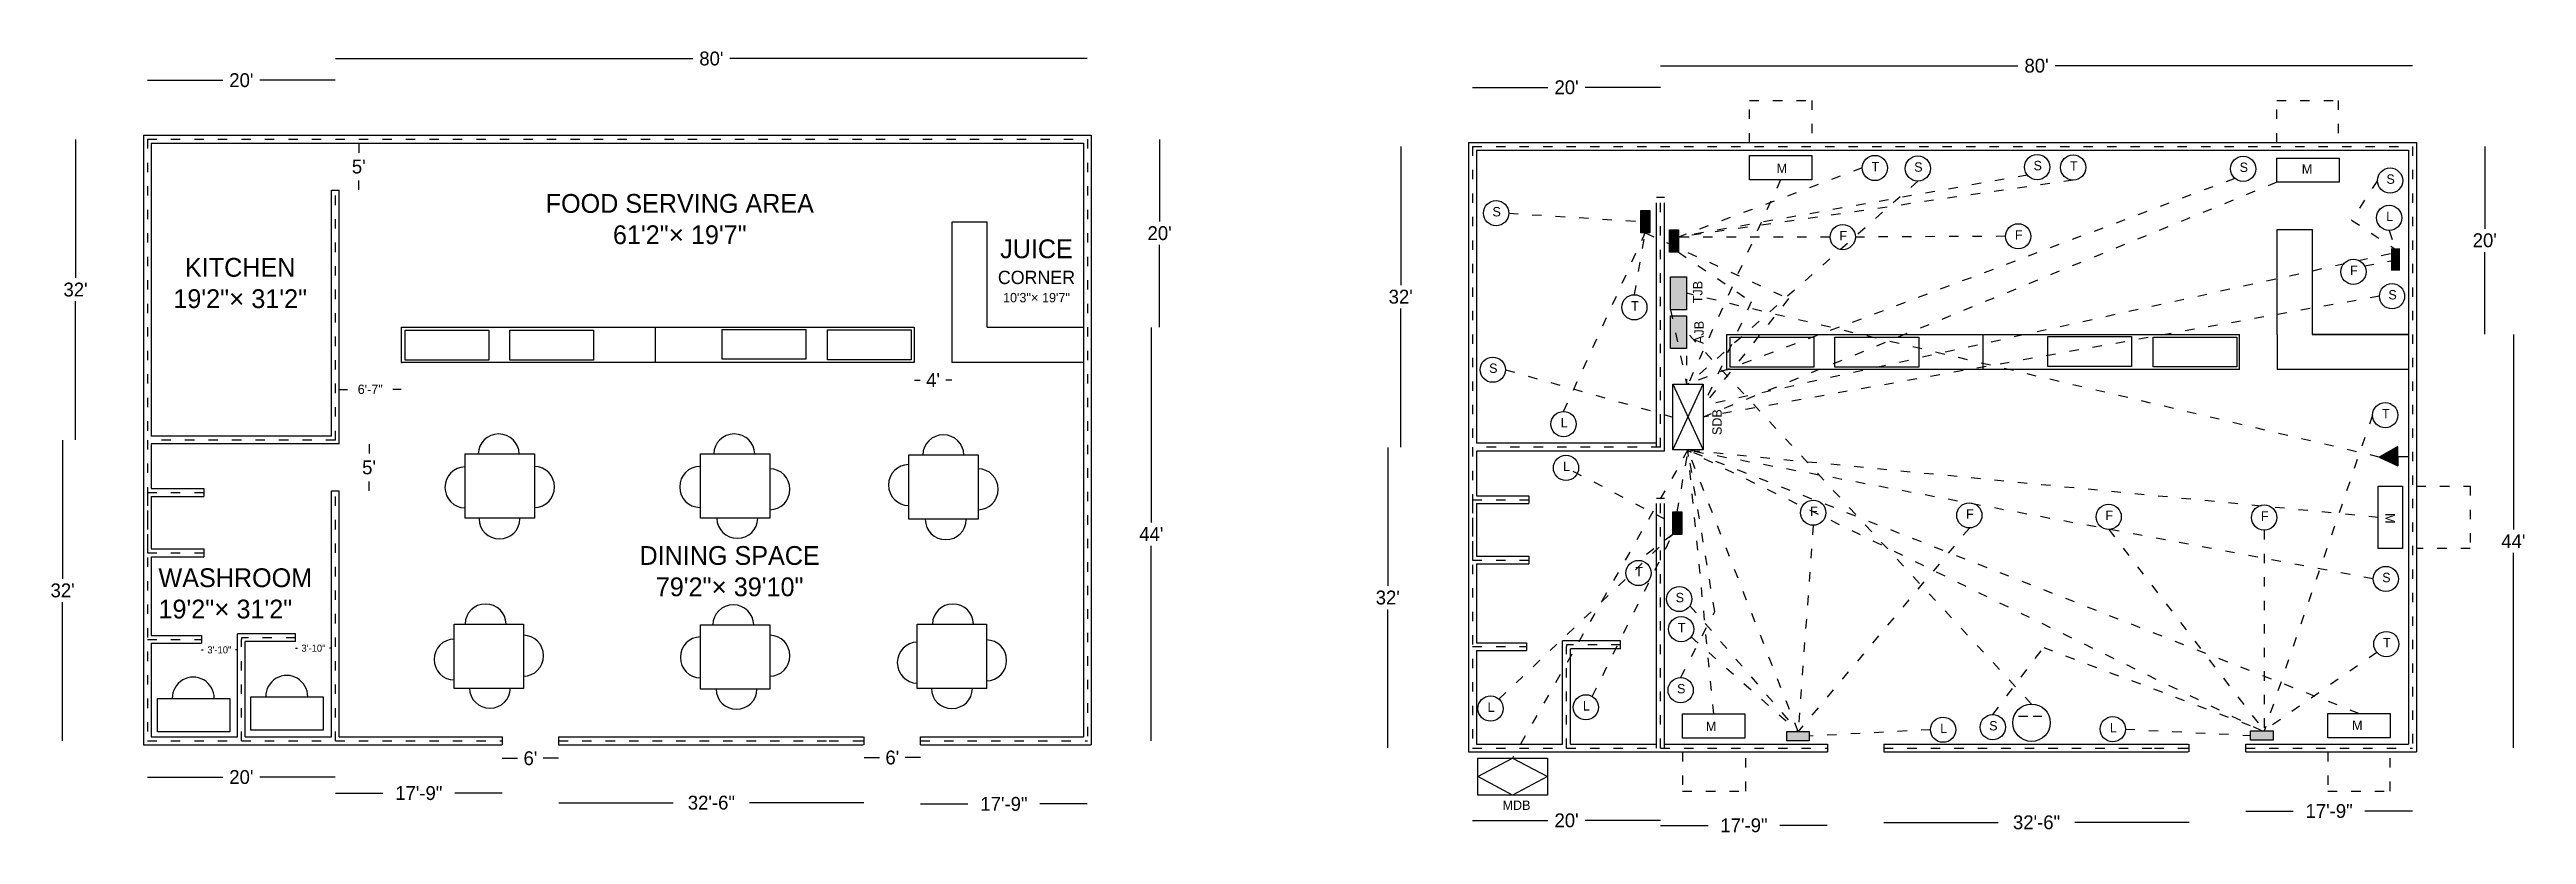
# Model space of a CAD drawing. Header units: inches. Extents: x -200 to 2962, y -123 to 879.
import ezdxf

# ---------------------------------------------------------------- set-up
doc = ezdxf.new("R2010")
doc.units = ezdxf.units.IN
doc.header["$MEASUREMENT"] = 0
doc.linetypes.add('ACAD_ISO03W100', pattern=[30, 12, -18])
doc.dimstyles.get("Standard").update_dxf_attribs({"dimtxt": 17.68, "dimasz": 0.18, "dimexe": 0.18, "dimexo": 0.0625, "dimgap": 6.09, "dimtad": 0, "dimtih": 1, "dimtoh": 1, "dimdec": 0, "dimzin": 0, "dimdsep": 46, "dimlunit": 3, "dimtxsty": 'Standard', "dimcen": 0.09, "dimse1": 1, "dimse2": 1, "dimadec": 0, "dimazin": 0, "dimtfac": 1, "dimtdec": 0, "dimtofl": 0, "dimtmove": 0, "dimatfit": 3, "dimfxl": 1, "dimtolj": 1, "dimtzin": 0, "dimarcsym": 0})

# ---------------------------------------------------------------- blocks, each defined once
blk = doc.blocks.new('*D5')
at = {"color": 0, "lineweight": -2}
for p, q in [((1617, 830.5), (1713.1, 830.5)), ((1856.7, 830.5), (1760.6, 830.5))]:
    blk.add_line(p, q, dxfattribs=at)
at = {"color": 0}
for points in [[(1617, 830.5), (1617, 830.4), (1616.9, 830.5)], [(1856.7, 830.5), (1856.7, 830.4), (1856.9, 830.5)]]:
    blk.add_solid(points, dxfattribs=at)
at = {"layer": 'Defpoints', "color": 0}
for p in [(1856.9, 830.5), (1616.9, 755.2), (1856.9, 755.2)]:
    blk.add_point(p, dxfattribs=at)
at = {"color": 0, "insert": (1736.9, 830.5), "char_height": 17.68, "attachment_point": 5}
blk.add_mtext("\\A1;20'", dxfattribs=at)
blk = doc.blocks.new('*D6')
at = {"color": 0, "lineweight": -2}
for p, q in [((1857, 858.1), (2313.1, 858.1)), ((2816.7, 858.1), (2360.6, 858.1))]:
    blk.add_line(p, q, dxfattribs=at)
at = {"color": 0}
for points in [[(1857, 858.1), (1857, 858), (1856.9, 858.1)], [(2816.7, 858.1), (2816.7, 858), (2816.9, 858.1)]]:
    blk.add_solid(points, dxfattribs=at)
at = {"layer": 'Defpoints', "color": 0}
for p in [(2816.9, 858.1), (1856.9, 755.2), (2816.9, 755.2)]:
    blk.add_point(p, dxfattribs=at)
at = {"color": 0, "insert": (2336.9, 858.1), "char_height": 17.68, "attachment_point": 5}
blk.add_mtext("\\A1;80'", dxfattribs=at)
blk = doc.blocks.new('*D7')
at = {"color": 0, "lineweight": -2}
for p, q in [((1525.2, 755), (1525.2, 578.1)), ((1525.2, 371.4), (1525.2, 548.2))]:
    blk.add_line(p, q, dxfattribs=at)
at = {"color": 0}
for points in [[(1525.2, 755), (1525.2, 755), (1525.2, 755.2)], [(1525.2, 371.4), (1525.2, 371.4), (1525.2, 371.2)]]:
    blk.add_solid(points, dxfattribs=at)
at = {"layer": 'Defpoints', "color": 0}
for p in [(1525.2, 755.2), (1616.9, 755.2), (1616.9, 371.2)]:
    blk.add_point(p, dxfattribs=at)
at = {"color": 0, "insert": (1525.2, 563.2), "char_height": 17.68, "attachment_point": 5}
blk.add_mtext("\\A1;32'", dxfattribs=at)
blk = doc.blocks.new('*D8')
at = {"color": 0, "lineweight": -2}
for p, q in [((1508.7, 371), (1508.7, 194.1)), ((1508.7, -12.6), (1508.7, 164.2))]:
    blk.add_line(p, q, dxfattribs=at)
at = {"color": 0}
for points in [[(1508.7, 371), (1508.8, 371), (1508.7, 371.2)], [(1508.7, -12.6), (1508.8, -12.6), (1508.7, -12.8)]]:
    blk.add_solid(points, dxfattribs=at)
at = {"layer": 'Defpoints', "color": 0}
for p in [(1616.9, 371.2), (1508.7, -12.8), (1616.9, -12.8)]:
    blk.add_point(p, dxfattribs=at)
at = {"color": 0, "insert": (1508.7, 179.2), "char_height": 17.68, "attachment_point": 5}
blk.add_mtext("\\A1;32'", dxfattribs=at)
blk = doc.blocks.new('*D1')
at = {"color": 0, "lineweight": -2}
for p, q in [((1617, -105.2), (1713.1, -105.2)), ((1856.7, -105.2), (1760.6, -105.2))]:
    blk.add_line(p, q, dxfattribs=at)
at = {"color": 0}
for points in [[(1617, -105.1), (1617, -105.2), (1616.9, -105.2)], [(1856.7, -105.1), (1856.7, -105.2), (1856.9, -105.2)]]:
    blk.add_solid(points, dxfattribs=at)
at = {"layer": 'Defpoints', "color": 0}
for p in [(1616.9, -59), (1856.9, -59), (1856.9, -105.2)]:
    blk.add_point(p, dxfattribs=at)
at = {"color": 0, "insert": (1736.9, -105.2), "char_height": 17.68, "attachment_point": 5}
blk.add_mtext("\\A1;20'", dxfattribs=at)
blk = doc.blocks.new('*D2')
at = {"color": 0, "lineweight": -2}
for p, q in [((1857, -111.5), (1917.5, -111.5)), ((2069.7, -111.5), (2009.2, -111.5))]:
    blk.add_line(p, q, dxfattribs=at)
at = {"color": 0}
for points in [[(1857, -111.5), (1857, -111.5), (1856.9, -111.5)], [(2069.7, -111.5), (2069.7, -111.5), (2069.9, -111.5)]]:
    blk.add_solid(points, dxfattribs=at)
at = {"layer": 'Defpoints', "color": 0}
for p in [(1856.9, -44.8), (2069.9, -44.8), (2069.9, -111.5)]:
    blk.add_point(p, dxfattribs=at)
at = {"color": 0, "insert": (1963.4, -111.5), "char_height": 17.68, "attachment_point": 5}
blk.add_mtext('\\A1;17\'-9"', dxfattribs=at)
blk = doc.blocks.new('*D10')
at = {"color": 0, "lineweight": -2}
for p, q in [((2604, -93.3), (2664.5, -93.3)), ((2816.7, -93.3), (2756.2, -93.3))]:
    blk.add_line(p, q, dxfattribs=at)
at = {"color": 0}
for points in [[(2604, -93.3), (2604, -93.3), (2603.9, -93.3)], [(2816.7, -93.3), (2816.7, -93.3), (2816.9, -93.3)]]:
    blk.add_solid(points, dxfattribs=at)
at = {"layer": 'Defpoints', "color": 0}
for p in [(2603.9, -12.8), (2816.9, -12.8), (2603.9, -93.3)]:
    blk.add_point(p, dxfattribs=at)
at = {"color": 0, "insert": (2710.4, -93.3), "char_height": 17.68, "attachment_point": 5}
blk.add_mtext('\\A1;17\'-9"', dxfattribs=at)
blk = doc.blocks.new('*D3')
at = {"color": 0, "lineweight": -2}
for p, q in [((2945.6, 515), (2945.6, 266.1)), ((2945.6, -12.6), (2945.6, 236.2))]:
    blk.add_line(p, q, dxfattribs=at)
at = {"color": 0}
for points in [[(2945.6, 515), (2945.6, 515), (2945.6, 515.2)], [(2945.6, -12.6), (2945.6, -12.6), (2945.6, -12.8)]]:
    blk.add_solid(points, dxfattribs=at)
at = {"layer": 'Defpoints', "color": 0}
for p in [(2864, 515.2), (2945.6, 515.2), (2864, -12.8)]:
    blk.add_point(p, dxfattribs=at)
at = {"color": 0, "insert": (2945.6, 251.2), "char_height": 17.68, "attachment_point": 5}
blk.add_mtext("\\A1;44'", dxfattribs=at)
blk = doc.blocks.new('*D4')
at = {"color": 0, "lineweight": -2}
for p, q in [((2909.1, 755), (2909.1, 650.1)), ((2909.1, 515.4), (2909.1, 620.2))]:
    blk.add_line(p, q, dxfattribs=at)
at = {"color": 0}
for points in [[(2909.1, 755), (2909.1, 755), (2909.1, 755.2)], [(2909.1, 515.4), (2909.1, 515.4), (2909.1, 515.2)]]:
    blk.add_solid(points, dxfattribs=at)
at = {"layer": 'Defpoints', "color": 0}
for p in [(2816.9, 755.2), (2909.1, 755.2), (2816.9, 515.2)]:
    blk.add_point(p, dxfattribs=at)
at = {"color": 0, "insert": (2909.1, 635.2), "char_height": 17.68, "attachment_point": 5}
blk.add_mtext("\\A1;20'", dxfattribs=at)
blk = doc.blocks.new('*D15')
at = {"color": 0, "lineweight": -2}
for p, q in [((-74.7, 839.6), (21.4, 839.6)), ((165, 839.6), (68.9, 839.6))]:
    blk.add_line(p, q, dxfattribs=at)
at = {"color": 0}
for points in [[(-74.7, 839.6), (-74.7, 839.6), (-74.8, 839.6)], [(165, 839.6), (165, 839.6), (165.2, 839.6)]]:
    blk.add_solid(points, dxfattribs=at)
at = {"layer": 'Defpoints', "color": 0}
for p in [(165.2, 839.6), (-74.8, 764.3), (165.2, 764.3)]:
    blk.add_point(p, dxfattribs=at)
at = {"color": 0, "insert": (45.2, 839.6), "char_height": 17.68, "attachment_point": 5}
blk.add_mtext("\\A1;20'", dxfattribs=at)
blk = doc.blocks.new('*D16')
at = {"color": 0, "lineweight": -2}
for p, q in [((165.3, 867.2), (621.4, 867.2)), ((1125, 867.2), (668.9, 867.2))]:
    blk.add_line(p, q, dxfattribs=at)
at = {"color": 0}
for points in [[(165.3, 867.2), (165.3, 867.1), (165.2, 867.2)], [(1125, 867.2), (1125, 867.1), (1125.2, 867.2)]]:
    blk.add_solid(points, dxfattribs=at)
at = {"layer": 'Defpoints', "color": 0}
for p in [(1125.2, 867.2), (165.2, 764.3), (1125.2, 764.3)]:
    blk.add_point(p, dxfattribs=at)
at = {"color": 0, "insert": (645.2, 867.2), "char_height": 17.68, "attachment_point": 5}
blk.add_mtext("\\A1;80'", dxfattribs=at)
blk = doc.blocks.new('*D17')
at = {"color": 0, "lineweight": -2}
for p, q in [((-166.5, 764.1), (-166.5, 587.2)), ((-166.5, 380.5), (-166.5, 557.4))]:
    blk.add_line(p, q, dxfattribs=at)
at = {"color": 0}
for points in [[(-166.5, 764.1), (-166.5, 764.1), (-166.5, 764.3)], [(-166.5, 380.5), (-166.5, 380.5), (-166.5, 380.3)]]:
    blk.add_solid(points, dxfattribs=at)
at = {"layer": 'Defpoints', "color": 0}
for p in [(-166.5, 764.3), (-74.8, 764.3), (-74.8, 380.3)]:
    blk.add_point(p, dxfattribs=at)
at = {"color": 0, "insert": (-166.5, 572.3), "char_height": 17.68, "attachment_point": 5}
blk.add_mtext("\\A1;32'", dxfattribs=at)
blk = doc.blocks.new('*D18')
at = {"color": 0, "lineweight": -2}
for p, q in [((-183, 380.1), (-183, 203.2)), ((-183, -3.5), (-183, 173.4))]:
    blk.add_line(p, q, dxfattribs=at)
at = {"color": 0}
for points in [[(-183, 380.1), (-182.9, 380.1), (-183, 380.3)], [(-183, -3.5), (-182.9, -3.5), (-183, -3.7)]]:
    blk.add_solid(points, dxfattribs=at)
at = {"layer": 'Defpoints', "color": 0}
for p in [(-74.8, 380.3), (-183, -3.7), (-74.8, -3.7)]:
    blk.add_point(p, dxfattribs=at)
at = {"color": 0, "insert": (-183, 188.3), "char_height": 17.68, "attachment_point": 5}
blk.add_mtext("\\A1;32'", dxfattribs=at)
blk = doc.blocks.new('*D19')
at = {"color": 0, "lineweight": -2}
for p, q in [((-74.7, -49.9), (21.4, -49.9)), ((165, -49.9), (68.9, -49.9))]:
    blk.add_line(p, q, dxfattribs=at)
at = {"color": 0}
for points in [[(-74.7, -49.9), (-74.7, -50), (-74.8, -49.9)], [(165, -49.9), (165, -50), (165.2, -49.9)]]:
    blk.add_solid(points, dxfattribs=at)
at = {"layer": 'Defpoints', "color": 0}
for p in [(-74.8, -3.7), (165.2, -3.7), (165.2, -49.9)]:
    blk.add_point(p, dxfattribs=at)
at = {"color": 0, "insert": (45.2, -49.9), "char_height": 17.68, "attachment_point": 5}
blk.add_mtext("\\A1;20'", dxfattribs=at)
blk = doc.blocks.new('*D20')
at = {"color": 0, "lineweight": -2}
for p, q in [((165.3, -70.4), (225.8, -70.4)), ((378, -70.4), (317.5, -70.4))]:
    blk.add_line(p, q, dxfattribs=at)
at = {"color": 0}
for points in [[(165.3, -70.4), (165.3, -70.4), (165.2, -70.4)], [(378, -70.4), (378, -70.4), (378.2, -70.4)]]:
    blk.add_solid(points, dxfattribs=at)
at = {"layer": 'Defpoints', "color": 0}
for p in [(165.2, -3.7), (378.2, -3.7), (378.2, -70.4)]:
    blk.add_point(p, dxfattribs=at)
at = {"color": 0, "insert": (271.7, -70.4), "char_height": 17.68, "attachment_point": 5}
blk.add_mtext('\\A1;17\'-9"', dxfattribs=at)
blk = doc.blocks.new('*D22')
at = {"color": 0, "lineweight": -2}
for p, q in [((912.3, -84.2), (972.8, -84.2)), ((1125, -84.2), (1064.5, -84.2))]:
    blk.add_line(p, q, dxfattribs=at)
at = {"color": 0}
for points in [[(912.3, -84.2), (912.3, -84.2), (912.2, -84.2)], [(1125, -84.2), (1125, -84.2), (1125.2, -84.2)]]:
    blk.add_solid(points, dxfattribs=at)
at = {"layer": 'Defpoints', "color": 0}
for p in [(912.2, -3.7), (1125.2, -3.7), (912.2, -84.2)]:
    blk.add_point(p, dxfattribs=at)
at = {"color": 0, "insert": (1018.7, -84.2), "char_height": 17.68, "attachment_point": 5}
blk.add_mtext('\\A1;17\'-9"', dxfattribs=at)
blk = doc.blocks.new('*D23')
at = {"color": 0, "lineweight": -2}
for p, q in [((1206.8, 524.1), (1206.8, 275.2)), ((1206.8, -3.5), (1206.8, 245.4))]:
    blk.add_line(p, q, dxfattribs=at)
at = {"color": 0}
for points in [[(1206.7, 524.1), (1206.8, 524.1), (1206.8, 524.3)], [(1206.7, -3.5), (1206.8, -3.5), (1206.8, -3.7)]]:
    blk.add_solid(points, dxfattribs=at)
at = {"layer": 'Defpoints', "color": 0}
for p in [(1125.2, 524.3), (1206.8, 524.3), (1125.2, -3.7)]:
    blk.add_point(p, dxfattribs=at)
at = {"color": 0, "insert": (1206.8, 260.3), "char_height": 17.68, "attachment_point": 5}
blk.add_mtext("\\A1;44'", dxfattribs=at)
blk = doc.blocks.new('*D11')
at = {"color": 0, "lineweight": -2}
for p, q in [((1217.4, 764.1), (1217.4, 659.2)), ((1217.4, 524.5), (1217.4, 629.4))]:
    blk.add_line(p, q, dxfattribs=at)
at = {"color": 0}
for points in [[(1217.4, 764.1), (1217.4, 764.1), (1217.4, 764.3)], [(1217.4, 524.5), (1217.4, 524.5), (1217.4, 524.3)]]:
    blk.add_solid(points, dxfattribs=at)
at = {"layer": 'Defpoints', "color": 0}
for p in [(1125.2, 764.3), (1217.4, 764.3), (1125.2, 524.3)]:
    blk.add_point(p, dxfattribs=at)
at = {"color": 0, "insert": (1217.4, 644.3), "char_height": 17.68, "attachment_point": 5}
blk.add_mtext("\\A1;20'", dxfattribs=at)
blk = doc.blocks.new('*D12')
at = {"color": 0, "lineweight": -2}
for p, q in [((378.3, -25.9), (397.8, -25.9)), ((450, -25.9), (430.6, -25.9))]:
    blk.add_line(p, q, dxfattribs=at)
at = {"color": 0}
for points in [[(378.3, -25.9), (378.3, -25.9), (378.2, -25.9)], [(450, -25.9), (450, -25.9), (450.2, -25.9)]]:
    blk.add_solid(points, dxfattribs=at)
at = {"layer": 'Defpoints', "color": 0}
for p in [(378.2, -3.7), (450.2, -3.7), (450.2, -25.9)]:
    blk.add_point(p, dxfattribs=at)
at = {"color": 0, "insert": (414.2, -25.9), "char_height": 17.68, "attachment_point": 5}
blk.add_mtext("\\A1;6'", dxfattribs=at)
blk = doc.blocks.new('*D24')
at = {"color": 0, "lineweight": -2}
for p, q in [((840.3, -25), (859.7, -25)), ((912, -25), (892.6, -25))]:
    blk.add_line(p, q, dxfattribs=at)
at = {"color": 0}
for points in [[(840.3, -25), (840.3, -25), (840.2, -25)], [(912, -25), (912, -25), (912.2, -25)]]:
    blk.add_solid(points, dxfattribs=at)
at = {"layer": 'Defpoints', "color": 0}
for p in [(840.2, -3.7), (912.2, -3.7), (912.2, -25)]:
    blk.add_point(p, dxfattribs=at)
at = {"color": 0, "insert": (876.2, -25), "char_height": 17.68, "attachment_point": 5}
blk.add_mtext("\\A1;6'", dxfattribs=at)
blk = doc.blocks.new('*D25')
at = {"color": 0, "lineweight": -2}
for p, q in [((170.3, 445), (180.6, 445)), ((249, 445), (238.7, 445))]:
    blk.add_line(p, q, dxfattribs=at)
at = {"color": 0}
for points in [[(170.3, 445), (170.3, 445), (170.2, 445)], [(249, 445), (249, 445), (249.2, 445)]]:
    blk.add_solid(points, dxfattribs=at)
at = {"layer": 'Defpoints', "color": 0}
for p in [(170.2, 501.9), (249.2, 501.9), (170.2, 445)]:
    blk.add_point(p, dxfattribs=at)
at = {"color": 0, "insert": (209.7, 445), "char_height": 12, "attachment_point": 5}
blk.add_mtext('\\A1;6\'-7"', dxfattribs=at)
blk = doc.blocks.new('*D26')
at = {"color": 0, "linetype": 'ACAD_ISO03W100', "lineweight": -2}
for p, q in [((195.1, 759.1), (195.1, 744.2)), ((195.1, 699.5), (195.1, 714.4))]:
    blk.add_line(p, q, dxfattribs=at)
at = {"color": 0, "linetype": 'ACAD_ISO03W100'}
for points in [[(195.1, 759.1), (195.2, 759.1), (195.1, 759.3)], [(195.1, 699.5), (195.2, 699.5), (195.1, 699.3)]]:
    blk.add_solid(points, dxfattribs=at)
at = {"layer": 'Defpoints', "color": 0, "linetype": 'ACAD_ISO03W100'}
for p in [(165.2, 759.3), (195.1, 759.3), (165.2, 699.3)]:
    blk.add_point(p, dxfattribs=at)
at = {"color": 0, "linetype": 'ACAD_ISO03W100', "insert": (195.1, 729.3), "char_height": 17.68, "attachment_point": 5}
blk.add_mtext("\\A1;5'", dxfattribs=at)
blk = doc.blocks.new('*D13')
at = {"color": 0, "linetype": 'ACAD_ISO03W100', "lineweight": -2}
for p, q in [((-5.8, 112.5), (-3.4, 112.5)), ((40, 112.5), (37.6, 112.5))]:
    blk.add_line(p, q, dxfattribs=at)
at = {"color": 0, "linetype": 'ACAD_ISO03W100'}
for points in [[(-5.8, 112.6), (-5.8, 112.5), (-5.9, 112.5)], [(40, 112.6), (40, 112.5), (40.2, 112.5)]]:
    blk.add_solid(points, dxfattribs=at)
at = {"layer": 'Defpoints', "color": 0, "linetype": 'ACAD_ISO03W100'}
for p in [(-5.9, 150), (40.2, 150), (-5.9, 112.5)]:
    blk.add_point(p, dxfattribs=at)
at = {"color": 0, "linetype": 'ACAD_ISO03W100', "insert": (17.1, 112.5), "char_height": 9, "attachment_point": 5}
blk.add_mtext('\\A1;3\'-10"', dxfattribs=at)
blk = doc.blocks.new('*D14')
at = {"color": 0, "linetype": 'ACAD_ISO03W100', "lineweight": -2}
for p, q in [((114.3, 114.6), (116.7, 114.6)), ((160, 114.6), (157.7, 114.6))]:
    blk.add_line(p, q, dxfattribs=at)
at = {"color": 0, "linetype": 'ACAD_ISO03W100'}
for points in [[(114.3, 114.7), (114.3, 114.6), (114.2, 114.6)], [(160, 114.7), (160, 114.6), (160.2, 114.6)]]:
    blk.add_solid(points, dxfattribs=at)
at = {"layer": 'Defpoints', "color": 0, "linetype": 'ACAD_ISO03W100'}
for p in [(114.2, 159.6), (160.2, 159.6), (160.2, 114.6)]:
    blk.add_point(p, dxfattribs=at)
at = {"color": 0, "linetype": 'ACAD_ISO03W100', "insert": (137.2, 114.6), "char_height": 9, "attachment_point": 5}
blk.add_mtext('\\A1;3\'-10"', dxfattribs=at)
blk = doc.blocks.new('*D27')
at = {"color": 0, "linetype": 'ACAD_ISO03W100', "lineweight": -2}
for p, q in [((208.2, 375.1), (208.2, 360.2)), ((208.2, 315.5), (208.2, 330.4))]:
    blk.add_line(p, q, dxfattribs=at)
at = {"color": 0, "linetype": 'ACAD_ISO03W100'}
for points in [[(208.1, 375.1), (208.2, 375.1), (208.2, 375.3)], [(208.1, 315.5), (208.2, 315.5), (208.2, 315.3)]]:
    blk.add_solid(points, dxfattribs=at)
at = {"layer": 'Defpoints', "color": 0, "linetype": 'ACAD_ISO03W100'}
for p in [(165.2, 375.3), (208.2, 375.3), (165.2, 315.3)]:
    blk.add_point(p, dxfattribs=at)
at = {"color": 0, "linetype": 'ACAD_ISO03W100', "insert": (208.2, 345.3), "char_height": 17.68, "attachment_point": 5}
blk.add_mtext("\\A1;5'", dxfattribs=at)
blk = doc.blocks.new('*D32')
at = {"color": 0, "lineweight": -2}
for p, q in [((450.3, -82.6), (596.3, -82.6)), ((840, -82.6), (694, -82.6))]:
    blk.add_line(p, q, dxfattribs=at)
at = {"color": 0}
for points in [[(450.3, -82.5), (450.3, -82.6), (450.2, -82.6)], [(840, -82.5), (840, -82.6), (840.2, -82.6)]]:
    blk.add_solid(points, dxfattribs=at)
at = {"layer": 'Defpoints', "color": 0}
for p in [(450.2, -3.7), (840.2, -3.7), (840.2, -82.6)]:
    blk.add_point(p, dxfattribs=at)
at = {"color": 0, "insert": (645.2, -82.6), "char_height": 17.68, "attachment_point": 5}
blk.add_mtext('\\A1;32\'-6"', dxfattribs=at)
blk = doc.blocks.new('*D33')
at = {"color": 0, "lineweight": -2}
for p, q in [((904.3, 456.9), (911.7, 456.9)), ((952, 456.9), (944.6, 456.9)), ((2142, -107.7), (2288, -107.7)), ((2531.7, -107.7), (2385.7, -107.7))]:
    blk.add_line(p, q, dxfattribs=at)
at = {"color": 0}
for points in [[(904.3, 457), (904.3, 456.9), (904.2, 456.9)], [(952, 457), (952, 456.9), (952.2, 456.9)], [(2142, -107.7), (2142, -107.7), (2141.9, -107.7)], [(2531.7, -107.7), (2531.7, -107.7), (2531.9, -107.7)]]:
    blk.add_solid(points, dxfattribs=at)
at = {"layer": 'Defpoints', "color": 0}
for p in [(904.2, 501.9), (952.2, 501.9), (952.2, 456.9), (2141.9, -12.8), (2531.9, -12.8), (2531.9, -107.7)]:
    blk.add_point(p, dxfattribs=at)
at = {"color": 0, "char_height": 17.68, "attachment_point": 5}
for s, insert in [("\\A1;4'", (928.2, 456.9)), ('\\A1;32\'-6"', (2336.9, -107.7))]:
    blk.add_mtext(s, dxfattribs=dict(at, insert=insert))

msp = doc.modelspace()

# ---------------------------------------------------------------- hatches: boundary and pattern name
for color, points in [(8, [(1843.3, 673.5), (1831.6, 673.5), (1831.6, 644.8), (1843.3, 644.8)]), (8, [(1879.9, 648.8), (1868.3, 648.8), (1868.3, 620.2), (1879.9, 620.2)]), (8, [(2800.9, 625.1), (2789.3, 625.1), (2789.3, 596.4), (2800.9, 596.4)]), (74, [(1869.7, 546.6), (1890.2, 546.6), (1890.2, 588.5), (1869.7, 588.5)]), (4, [(1890.2, 538.8), (1869.7, 538.8), (1869.7, 497), (1890.2, 497)]), (8, [(1884.1, 288.5), (1872.4, 288.5), (1872.4, 259.8), (1884.1, 259.8)])]:
    msp.add_hatch(color=color).paths.add_polyline_path(points)
at = {"linetype": 'ByBlock'}
msp.add_hatch(color=256, dxfattribs=at).paths.add_polyline_path([(2798.2, 347.4), (2798.2, 372), (2774.4, 358.5)])
h = msp.add_hatch(color=8)
h.paths.add_polyline_path([(2046.8, -3.4), (2046.8, 8.3), (2018.2, 8.3), (2018.2, -3.4)])
h.paths.add_polyline_path([(2610.2, -2.6), (2638.8, -2.6), (2638.8, 9.1), (2610.2, 9.1)])

# ---------------------------------------------------------------- linework, layer by layer
at = {"linetype": 'ACAD_ISO03W100'}
for p, q in [((1970.4, 760.2), (1970.4, 813.9)), ((1970.4, 813.9), (2050, 813.9)), ((2050, 813.9), (2050, 760.2)), ((2643.5, 760.2), (2643.5, 813.9)), ((2643.5, 813.9), (2721.8, 813.9)), ((2721.8, 813.9), (2721.8, 760.2)), ((-74.8, 764.3), (165.2, 764.3)), ((-74.8, 764.3), (-74.8, 380.3)), ((-74.8, 764.3), (-74.8, 380.3)), ((165.2, 764.3), (1125.2, 764.3)), ((1125.2, 764.3), (1125.2, 524.3)), ((1616.9, 755.2), (1856.9, 755.2)), ((1616.9, 755.2), (1616.9, 371.2)), ((1616.9, 755.2), (1616.9, 371.2)), ((1856.9, 755.2), (2816.9, 755.2)), ((2816.9, 755.2), (2816.9, 515.2)), ((160.2, 699.3), (170.2, 699.3)), ((165.2, 380.3), (165.2, 699.3)), ((2325.1, 718.6), (1879.9, 639.4)), ((2383.7, 712), (1879.9, 639.4)), ((2772.1, 711.5), (2739, 661)), ((1851.9, 371.2), (1851.9, 690.2)), ((1856.9, 371.2), (1856.9, 690.2)), ((1861.9, 371.2), (1861.9, 690.2)), ((2739, 661), (2794.4, 624.5)), ((2787.1, 647.9), (2794.4, 624.5)), ((2755.7, 602.5), (2789.1, 609.1)), ((1125.2, 524.3), (1125.2, -3.7)), ((2816.9, 515.2), (2816.9, -12.8)), ((-74.8, 380.3), (-74.8, -3.7)), ((165.2, 380.3), (-74.8, 380.3)), ((-74.8, 380.3), (-74.8, 308.3)), ((165.2, 375.3), (-69.8, 375.3)), ((1616.9, 371.2), (1616.9, -12.8)), ((1856.9, 371.2), (1616.9, 371.2)), ((1616.9, 371.2), (1616.9, 299.2)), ((1856.9, 366.2), (1621.9, 366.2)), ((2821.9, 321.4), (2890.5, 321.4)), ((2890.5, 321.4), (2890.5, 241.7)), ((-74.8, 313.3), (-2.8, 313.3)), ((-74.8, 308.3), (-74.8, 236.3)), ((160.2, 315.3), (170.2, 315.3)), ((165.2, -3.7), (165.2, 315.3)), ((1616.9, 304.2), (1688.9, 304.2)), ((1616.9, 299.2), (1616.9, 227.2)), ((1851.9, -12.8), (1851.9, 306.2)), ((1851.9, 306.2), (1861.9, 306.2)), ((1856.9, -12.8), (1856.9, 306.2)), ((1861.9, -12.8), (1861.9, 306.2)), ((1650.6, 49.7), (1872.4, 259.8)), ((1769.7, 53.1), (1872.4, 259.8)), ((2051.8, 271.5), (2032.5, 8.3)), ((2251.1, 268), (2032.5, 8.3)), ((2429, 266.2), (2627.5, 9.1)), ((2627.5, 265.2), (2627.5, 9.1)), ((-74.8, 236.3), (-2.8, 236.3)), ((1616.9, 227.2), (1688.9, 227.2)), ((2890.5, 241.7), (2821.9, 241.7)), ((1894.5, 168.9), (2032.5, 8.3)), ((114.2, 128), (45.2, 128)), ((45.2, 128), (45.2, 125.9)), ((1896, 129.1), (2032.5, 8.3)), ((-74.8, 125.9), (-5.9, 125.9)), ((45.2, -3.7), (45.2, 125.9)), ((1616.9, 116.7), (1685.8, 116.7)), ((1805.9, 118.9), (1736.9, 118.9)), ((1736.9, 118.9), (1736.9, 116.7)), ((1736.9, -12.8), (1736.9, 116.7)), ((2281, 29.9), (2346, 115.7)), ((2346, 115.7), (2627.5, 9.1)), ((2771.2, 109.3), (2627.5, 9.1)), ((826.8, 1.3), (840.2, 1.3)), ((2201.5, 10.6), (2046.8, 2.4)), ((2450.3, 11.3), (2610.2, 3.3)), ((-74.8, -3.7), (165.2, -3.7)), ((165.2, -3.7), (378.2, -3.7)), ((450.2, -3.7), (795.6, -3.7)), ((795.6, -3.7), (826.8, -3.7)), ((826.8, -3.7), (840.2, -3.7)), ((826.8, -8.7), (840.2, -8.7)), ((912.2, -3.7), (1125.2, -3.7)), ((1616.9, -12.8), (1856.9, -12.8)), ((1856.9, -12.8), (2069.9, -12.8)), ((1884.9, -17.8), (1884.9, -67.7)), ((1965.7, -67.7), (1965.7, -17.8)), ((2141.9, -12.8), (2487.3, -12.8)), ((2487.3, -12.8), (2518.5, -12.8)), ((2518.5, -7.8), (2531.9, -7.8)), ((2518.5, -12.8), (2531.9, -12.8)), ((2518.5, -17.8), (2531.9, -17.8)), ((2603.9, -12.8), (2816.9, -12.8)), ((2708.7, -17.8), (2708.7, -67.7)), ((2788.4, -67.7), (2788.4, -17.8)), ((1884.9, -67.7), (1965.7, -67.7)), ((2708.7, -67.7), (2788.4, -67.7))]:
    msp.add_line(p, q, dxfattribs=at)
for p, q in [((-79.8, 769.3), (165.2, 769.3)), ((-79.8, 769.3), (-79.8, 380.3)), ((-69.8, 759.3), (165.2, 759.3)), ((-69.8, 759.3), (-69.8, 385.3)), ((165.2, 769.3), (1130.2, 769.3)), ((165.2, 759.3), (1120.2, 759.3)), ((1120.2, 759.3), (1120.2, 524.3)), ((1130.2, 769.3), (1130.2, 524.3)), ((1611.9, 760.2), (1856.9, 760.2)), ((1611.9, 760.2), (1611.9, 371.2)), ((1856.9, 760.2), (2821.9, 760.2)), ((2821.9, 760.2), (2821.9, 515.2)), ((1621.9, 750.2), (1856.9, 750.2)), ((1621.9, 750.2), (1621.9, 376.2)), ((1856.9, 750.2), (2811.9, 750.2)), ((2811.9, 750.2), (2811.9, 515.2)), ((160.2, 385.3), (160.2, 699.3)), ((170.2, 375.3), (170.2, 699.3)), ((1851.9, 690.2), (1861.9, 690.2)), ((1851.9, 376.2), (1851.9, 683.2)), ((1861.9, 366.2), (1861.9, 683.2)), ((997.2, 658.3), (952.2, 658.3)), ((952.2, 658.3), (952.2, 524.3)), ((997.2, 524.3), (997.2, 658.3)), ((2643.9, 515.2), (2643.9, 649.2)), ((2643.9, 649.2), (2688.9, 649.2)), ((2688.9, 649.2), (2688.9, 515.2)), ((249.2, 524.3), (904.2, 524.3)), ((249.2, 524.3), (249.2, 479.5)), ((573.3, 524.3), (573.3, 479.5)), ((904.2, 524.3), (904.2, 479.5)), ((952.2, 524.3), (952.2, 479.5)), ((997.2, 524.3), (1120.2, 524.3)), ((1120.2, 524.3), (1120.2, 1.3)), ((1130.2, 524.3), (1130.2, -8.7)), ((1940.9, 515.2), (2595.9, 515.2)), ((1940.9, 515.2), (1940.9, 470.4)), ((2268.4, 515.2), (2268.4, 470.4)), ((2595.9, 470.4), (2595.9, 515.2)), ((2643.9, 515.2), (2643.9, 470.4)), ((2811.9, 515.2), (2688.9, 515.2)), ((2688.9, 515.2), (2811.9, 515.2)), ((2811.9, 515.2), (2811.9, -7.8)), ((2821.9, 515.2), (2821.9, -17.8)), ((249.2, 479.5), (250.5, 479.5)), ((904.2, 479.5), (250.5, 479.5)), ((1120.2, 479.5), (952.2, 479.5)), ((1872.4, 367.7), (1911.4, 451.7)), ((1872.4, 451.7), (1911.4, 367.7)), ((1940.9, 470.4), (1942.2, 470.4)), ((2595.9, 470.4), (1942.2, 470.4)), ((2811.9, 470.4), (2643.9, 470.4)), ((-79.8, 380.3), (-79.8, -8.7)), ((160.2, 385.3), (-69.8, 385.3)), ((-69.8, 375.3), (-69.8, 318.3)), ((170.2, 375.3), (-69.8, 375.3)), ((1611.9, 371.2), (1611.9, -17.8)), ((1851.9, 376.2), (1621.9, 376.2)), ((1621.9, 366.2), (1621.9, 309.2)), ((1861.9, 366.2), (1621.9, 366.2)), ((-69.8, 318.3), (-2.8, 318.3)), ((-2.8, 318.3), (-2.8, 308.3)), ((-69.8, 308.3), (-69.8, 241.3)), ((-69.8, 308.3), (-2.8, 308.3)), ((160.2, 1.3), (160.2, 315.3)), ((170.2, 1.3), (170.2, 315.3)), ((1621.9, 309.2), (1688.9, 309.2)), ((1621.9, 299.2), (1621.9, 232.2)), ((1621.9, 299.2), (1688.9, 299.2)), ((1688.9, 309.2), (1688.9, 299.2)), ((1851.9, -7.8), (1851.9, 299.2)), ((1861.9, -7.8), (1861.9, 299.2)), ((-69.8, 241.3), (-2.8, 241.3)), ((-69.8, 231.3), (-69.8, 130.9)), ((-69.8, 231.3), (-2.8, 231.3)), ((-2.8, 241.3), (-2.8, 231.3)), ((1621.9, 232.2), (1688.9, 232.2)), ((1621.9, 222.2), (1621.9, 121.7)), ((1621.9, 222.2), (1688.9, 222.2)), ((1688.9, 232.2), (1688.9, 222.2)), ((-69.8, 130.9), (-5.9, 130.9)), ((-5.9, 130.9), (-5.9, 120.9)), ((40.2, 1.3), (40.2, 133)), ((114.2, 133), (40.2, 133)), ((114.2, 123), (114.2, 133)), ((-69.8, 120.9), (-69.8, 1.3)), ((-69.8, 120.9), (-5.9, 120.9)), ((50.2, 1.3), (50.2, 123)), ((114.2, 123), (50.2, 123)), ((1621.9, 121.7), (1685.8, 121.7)), ((1621.9, 111.7), (1621.9, -7.8)), ((1621.9, 111.7), (1685.8, 111.7)), ((1685.8, 121.7), (1685.8, 111.7)), ((1731.9, -7.8), (1731.9, 123.9)), ((1805.9, 123.9), (1731.9, 123.9)), ((1741.9, -7.8), (1741.9, 113.9)), ((1805.9, 113.9), (1741.9, 113.9)), ((1805.9, 113.9), (1805.9, 123.9)), ((-69.8, 1.3), (40.2, 1.3)), ((50.2, 1.3), (160.2, 1.3)), ((170.2, 1.3), (378.2, 1.3)), ((378.2, 1.3), (378.2, -8.7)), ((450.2, 1.3), (795.6, 1.3)), ((450.2, 1.3), (450.2, -8.7)), ((795.6, 1.3), (826.8, 1.3)), ((840.2, -8.7), (840.2, 1.3)), ((912.2, 1.3), (1120.2, 1.3)), ((912.2, -8.7), (912.2, 1.3)), ((2313.7, 28.1), (2325.8, 28.1)), ((2332.7, 28.1), (2343.7, 28.1)), ((-79.8, -8.7), (165.2, -8.7)), ((165.2, -8.7), (378.2, -8.7)), ((450.2, -8.7), (795.6, -8.7)), ((795.6, -8.7), (826.8, -8.7)), ((912.2, -8.7), (1130.2, -8.7)), ((1611.9, -17.8), (1856.9, -17.8)), ((1621.9, -7.8), (1731.9, -7.8)), ((1623.7, -49.3), (1668, -25.6)), ((1668, -25.6), (1712.4, -49.3)), ((1741.9, -7.8), (1851.9, -7.8)), ((1856.9, -17.8), (2069.9, -17.8)), ((1861.9, -7.8), (2069.9, -7.8)), ((2069.9, -7.8), (2069.9, -17.8)), ((2141.9, -7.8), (2487.3, -7.8)), ((2141.9, -7.8), (2141.9, -17.8)), ((2141.9, -17.8), (2487.3, -17.8)), ((2487.3, -7.8), (2518.5, -7.8)), ((2487.3, -17.8), (2518.5, -17.8)), ((2531.9, -17.8), (2531.9, -7.8)), ((2603.9, -7.8), (2811.9, -7.8)), ((2603.9, -17.8), (2603.9, -7.8)), ((2603.9, -17.8), (2821.9, -17.8)), ((1668, -73.1), (1623.7, -49.3)), ((1712.4, -49.3), (1668, -73.1))]:
    msp.add_line(p, q)
at = {"color": 0, "linetype": 'ACAD_ISO03W100'}
for p, q in [((2114.4, 727.6), (1879.9, 639.4)), ((1663.1, 669.9), (1831.6, 659.2)), ((1733.1, 416.8), (1837.4, 644.8)), ((1823.5, 565.9), (1837.4, 644.8)), ((2073.3, 639.4), (1879.9, 639.4)), ((2297.2, 640.4), (2105.6, 639.4)), ((2765.9, 412.1), (2627.5, 9.1)), ((1745.1, 340.7), (1872.4, 274.2)), ((1872.4, 259.8), (1828.8, 226.7))]:
    msp.add_line(p, q, dxfattribs=at)
at = {"color": 3, "linetype": 'ACAD_ISO03W100'}
for p, q in [((2590.2, 714.3), (1891.9, 451.7)), ((2010.1, 712.5), (1891.9, 451.7)), ((2185.4, 710.8), (1891.9, 451.7)), ((2643.5, 709.3), (1911.4, 409.7)), ((2774.6, 563.9), (1911.4, 409.7)), ((1658.9, 470.1), (1872.4, 409.7)), ((2748.5, 31.3), (1890.2, 367.7)), ((1926.1, 161.4), (1891.9, 367.7)), ((1924.8, 30.8), (1891.9, 367.7)), ((2766.7, 203), (1892, 367)), ((2772.9, 281.6), (1892, 367)), ((1882.6, 77.2), (1926.1, 161.4))]:
    msp.add_line(p, q, dxfattribs=at)
at = {"color": 1, "linetype": 'ACAD_ISO03W100'}
for p, q in [((1837.4, 644.8), (2020.4, 560.8)), ((1879.9, 620.2), (1972.8, 556.8)), ((2788.7, 618.1), (1911.4, 424.1)), ((2020.4, 560.8), (1911.4, 424.1)), ((1972.8, 556.8), (1911.4, 424.1)), ((1878.3, 288.5), (1892, 367)), ((2032.5, 8.3), (1892, 366.8)), ((2624.5, 9.1), (1892.1, 366.6))]:
    msp.add_line(p, q, dxfattribs=at)
at = {"color": 74, "linetype": 'ACAD_ISO03W100'}
for p, q in [((1869.7, 546.6), (1890.2, 451.7)), ((2774.4, 358.5), (1890.2, 567.6))]:
    msp.add_line(p, q, dxfattribs=at)
at = {"color": 4, "linetype": 'ACAD_ISO03W100'}
for p, q in [((1890.2, 517.9), (1890.2, 451.7)), ((2330.5, 43.4), (1890.2, 517.9))]:
    msp.add_line(p, q, dxfattribs=at)
at = {"color": 204, "linetype": 'ACAD_ISO03W100'}
msp.add_line((1891.9, 367.7), (1668, -25.6), dxfattribs=at)
at = {"linetype": 'ByBlock'}
for p, q in [((2798.2, 372), (2774.4, 358.5)), ((2774.4, 358.5), (2798.2, 347.4)), ((2798.2, 347.4), (2798.2, 372)), ((2811.9, 358.8), (2798.2, 358.8)), ((2798.2, 358.8), (2798.2, 347.4))]:
    msp.add_line(p, q, dxfattribs=at)
for points in [[(1970.3, 743.6), (2050, 743.6), (2050, 712.5), (1970.3, 712.5)], [(2643.5, 740.3), (2723.2, 740.3), (2723.2, 709.3), (2643.5, 709.3)], [(1843.3, 673.5), (1843.3, 644.8), (1831.6, 644.8), (1831.6, 673.5)], [(1879.9, 648.8), (1879.9, 620.2), (1868.3, 620.2), (1868.3, 648.8)], [(1869.7, 588.5), (1890.2, 588.5), (1890.2, 546.6), (1869.7, 546.6)], [(1869.7, 538.8), (1890.2, 538.8), (1890.2, 497), (1869.7, 497)], [(254.2, 520.7), (361, 520.7), (361, 482.5), (254.2, 482.5)], [(388, 520.7), (494.8, 520.7), (494.8, 482.5), (388, 482.5)], [(659, 521.5), (765.9, 521.5), (765.9, 483.4), (659, 483.4)], [(793.5, 521), (900.3, 521), (900.3, 482.9), (793.5, 482.9)], [(1945.9, 511.6), (2052.7, 511.6), (2052.7, 473.4), (1945.9, 473.4)], [(2079.6, 511.6), (2186.5, 511.6), (2186.5, 473.4), (2079.6, 473.4)], [(2351.2, 512.3), (2458.1, 512.3), (2458.1, 474.1), (2351.2, 474.1)], [(2485.7, 511.8), (2592.5, 511.8), (2592.5, 473.6), (2485.7, 473.6)], [(1872.4, 451.7), (1911.4, 451.7), (1911.4, 367.7), (1872.4, 367.7)], [(330.9, 362.6), (419.5, 362.6), (419.5, 280.5), (330.9, 280.5)], [(631.3, 362.6), (719.9, 362.6), (719.9, 280.5), (631.3, 280.5)], [(897.2, 361.5), (985.8, 361.5), (985.8, 279.4), (897.2, 279.4)], [(2772.9, 241.7), (2772.9, 321.4), (2803.9, 321.4), (2803.9, 241.7)], [(1884.1, 288.5), (1884.1, 259.8), (1872.4, 259.8), (1872.4, 288.5)], [(316.8, 145.5), (405.4, 145.5), (405.4, 63.4), (316.8, 63.4)], [(631.3, 144.4), (719.9, 144.4), (719.9, 62.3), (631.3, 62.3)], [(908, 145.5), (996.6, 145.5), (996.6, 63.4), (908, 63.4)], [(-61.9, 50.6), (30.4, 50.6), (30.4, 7.7), (-61.9, 7.7)], [(57.4, 52.7), (149.8, 52.7), (149.8, 9.9), (57.4, 9.9)], [(1884.9, 30.8), (1964.6, 30.8), (1964.6, -0.2), (1884.9, -0.2)], [(2046.8, -3.4), (2018.2, -3.4), (2018.2, 8.3), (2046.8, 8.3)], [(2638.8, -2.6), (2610.2, -2.6), (2610.2, 9.1), (2638.8, 9.1)], [(2708.7, 31.3), (2788.4, 31.3), (2788.4, 0.3), (2708.7, 0.3)], [(1623.7, -25.6), (1712.4, -25.6), (1712.4, -73.1), (1623.7, -73.1)]]:
    msp.add_lwpolyline(points, close=True)
for centre, radius in [((2130.5, 727.6), 16.1), ((2185.4, 726.9), 16.1), ((2337.7, 728.7), 16.1), ((2383.7, 728.2), 16.1), ((2600.7, 726.5), 16.1), ((2788.2, 711.5), 16.1), ((1647, 669.9), 16.1), ((2787.1, 664), 16.1), ((2089.5, 639.4), 16.1), ((2313.4, 640.4), 16.1), ((2741.4, 595), 16.1), ((2790.7, 563.9), 16.1), ((1823.5, 549.7), 16.1), ((1642.7, 470.1), 16.1), ((1733.1, 400.7), 16.1), ((2782, 412.1), 16.1), ((1736.2, 344.8), 16.1), ((2051.8, 287.6), 16.1), ((2251.1, 284.2), 16.1), ((2429, 282.3), 16.1), ((2627.5, 281.4), 16.1), ((1828.8, 210.6), 16.1), ((1880.8, 177.4), 16.1), ((2782.8, 203), 16.1), ((1883.2, 138.9), 16.1), ((2783.4, 119.9), 16.1), ((1882.6, 61.1), 16.1), ((1639.9, 37.6), 16.1), ((1761.5, 39.2), 16.1), ((2330.5, 19.5), 23.9), ((2217.6, 10.6), 16.1), ((2281, 13.8), 16.1), ((2434.2, 11.3), 16.1)]:
    msp.add_circle(centre, radius)
for centre, major_axis, ratio, start_param, end_param in [((373.7, 362.6), (-26.1, 0), 0.977273, 3.141593, 6.283185), ((674.4, 362.6), (-26.1, 0), 0.977273, 3.141593, 6.283185), ((941.3, 361.5), (-26.1, 0), 0.977273, 3.141593, 6.283185), ((896.9, 322.9), (0, -26.1), 0.977273, 3.141593, 6.283185), ((330.6, 319.9), (0, -26.1), 0.977273, 3.141593, 6.283185), ((419.5, 320.4), (0, 26.1), 0.977273, 3.141593, 6.283185), ((630.3, 320.5), (0, -26.1), 0.977273, 3.141593, 6.283185), ((719.9, 317.5), (0, 26.1), 0.977273, 3.141593, 6.283185), ((985.8, 317.5), (0, 26.1), 0.977273, 3.141593, 6.283185), ((374.7, 279.7), (26.1, 0), 0.977273, 3.141593, 6.283185), ((678.3, 280.4), (26.1, 0), 0.977273, 3.141593, 6.283185), ((944.4, 278.8), (26.1, 0), 0.977273, 3.141593, 6.283185), ((357, 145.5), (-26.1, 0), 0.977273, 3.141593, 6.283185), ((673.1, 144.4), (-26.1, 0), 0.977273, 3.141593, 6.283185), ((953.6, 145.5), (-26.1, 0), 0.977273, 3.141593, 6.283185), ((405.4, 105), (0, 26.1), 0.977273, 3.141593, 6.283185), ((631.2, 102.9), (0, -26.1), 0.977273, 3.141593, 6.283185), ((719.9, 105), (0, 26.1), 0.977273, 3.141593, 6.283185), ((316.8, 100.2), (0, -26.1), 0.977273, 3.141593, 6.283185), ((908.1, 96.2), (0, -26.1), 0.977273, 3.141593, 6.283185), ((996.6, 99.1), (0, 26.1), 0.977273, 3.141593, 6.283185), ((-16.3, 50.6), (0, -27.2), 0.986074, 1.570796, 4.712389), ((103.1, 52.7), (0, -27.2), 0.986074, 1.570796, 4.712389), ((362.5, 63.6), (26.1, 0), 0.977273, 3.141593, 6.283185), ((677.3, 62.3), (26.1, 0), 0.977273, 3.141593, 6.283185), ((952.3, 63.1), (26.1, 0), 0.977273, 3.141593, 6.283185)]:
    msp.add_ellipse(centre, major_axis=major_axis, ratio=ratio, start_param=start_param, end_param=end_param)

# ---------------------------------------------------------------- texts
for s, insert, char_height, width, attachment_point in [('M', (2011.8, 727.1), 12, 48.693, 5), ('T', (2131.2, 729.4), 12, 16.402, 5), ('{\\C3;S}', (2186.1, 728.7), 12, 16.402, 5), ('S', (2338.4, 730.6), 12, 16.402, 5), ('T', (2384.4, 730), 12, 16.402, 5), ('{\\C3;S}', (2601.5, 728.4), 12, 16.402, 5), ('M', (2682.2, 726.4), 12, 48.693, 5), ('S', (2788.9, 713.3), 12, 16.402, 5), ('FOOD SERVING AREA\\P61\'2"{\\fArial|b0|i0|c0|p34;×} 19\'7"', (604.9, 662.2), 24, 451.287, 5), ('S', (1647.7, 671.7), 12, 16.402, 5), ('L', (2787.8, 665.8), 12, 16.402, 5), ('JUICE\\P{\\H0.7083x;CORNER\\P\\H0.7059x;10\'3"\\fArial|b0|i0|c0|p34;×\\Ftxt|c0; 19\'7"}', (1060.2, 596.2), 24, 227.578, 5), ('F', (2090.2, 641.2), 12, 16.402, 5), ('F', (2314.1, 642.2), 12, 16.402, 5), ('KITCHEN\\P19\'2"{\\fArial|b0|i0|c0|p34;×} 31\'2"', (43.7, 580.6), 24, 227.578, 5), ('F', (2742.1, 596.8), 12, 16.402, 5), ('{\\C3;S}', (2791.4, 565.7), 12, 16.402, 5), ('T', (1824.2, 551.6), 12, 16.402, 5), ('{\\C3;S}', (1643.4, 471.9), 12, 16.402, 5), ('T', (2782.7, 413.9), 12, 16.402, 5), ('L', (1733.9, 402.5), 12, 16.402, 5), ('L', (1736.9, 346.7), 12, 16.402, 5), ('F', (2052.6, 289.5), 12, 16.402, 5), ('F', (2251.8, 286), 12, 16.402, 5), ('F', (2429.7, 284.1), 12, 16.402, 5), ('F', (2628.2, 283.2), 12, 16.402, 5), ('DINING SPACE\\P79\'2"{\\fArial|b0|i0|c0|p34;×} 39\'10"', (668.5, 212.8), 24, 451.287, 5), ('WASHROOM\\P19\'2"{\\fArial|b0|i0|c0|p34;×} 31\'2"', (-60.6, 216.6), 24, 227.578, 1), ('T', (1829.5, 212.4), 12, 16.402, 5), ('{\\C3;S}', (2783.5, 204.8), 12, 16.402, 5), ('S', (1881.5, 179.2), 12, 16.402, 5), ('T', (1883.9, 140.7), 12, 16.402, 5), ('T', (2784.2, 121.7), 12, 16.402, 5), ('{\\C3;S}', (1883.3, 62.9), 12, 16.402, 5), ('L', (1640.6, 39.4), 12, 16.402, 5), ('L', (1762.2, 41.1), 12, 16.402, 5), ('M', (1921.4, 14.8), 12, 48.693, 5), ('L', (2218.3, 12.4), 12, 16.402, 5), ('S', (2281.8, 15.6), 12, 16.402, 5), ('L', (2434.9, 13.1), 12, 16.402, 5), ('M', (2746.4, 16.2), 12, 48.693, 5), ('MDB', (1655.2, -79.8), 12, 44.355, 1)]:
    msp.add_mtext(s, dxfattribs=dict(insert=insert, char_height=char_height, width=width, attachment_point=attachment_point))
at = {"char_height": 12}
for s, insert, width, attachment_point, rotation in [('TJB', (1898.4, 555), 44.355, 1, 90), ('AJB', (1900, 503), 44.355, 1, 90), ('SDB', (1923, 386.7), 44.355, 1, 90), ('M', (2788.3, 280.4), 48.693, 5, 270)]:
    msp.add_mtext(s, dxfattribs=dict(at, insert=insert, width=width, attachment_point=attachment_point, rotation=rotation))

# ---------------------------------------------------------------- dimensions: what is measured, and where the dimension line sits
for base, p1, p2, picture, middle in [((1125.2, 867.2), (165.2, 764.3), (1125.2, 764.3), '*D16', (645.2, 867.2)), ((2816.9, 858.1), (1856.9, 755.2), (2816.9, 755.2), '*D6', (2336.9, 858.1)), ((165.2, 839.6), (-74.8, 764.3), (165.2, 764.3), '*D15', (45.2, 839.6)), ((1856.9, 830.5), (1616.9, 755.2), (1856.9, 755.2), '*D5', (1736.9, 830.5)), ((2531.9, -107.7), (2141.9, -12.8), (2531.9, -12.8), '*D33', (2336.9, -107.7)), ((952.2, 456.9), (904.2, 501.9), (952.2, 501.9), '*D33', (928.2, 456.9)), ((165.2, -49.9), (-74.8, -3.7), (165.2, -3.7), '*D19', (45.2, -49.9)), ((378.2, -70.4), (165.2, -3.7), (378.2, -3.7), '*D20', (271.7, -70.4)), ((450.2, -25.9), (378.2, -3.7), (450.2, -3.7), '*D12', (414.2, -25.9)), ((840.2, -82.6), (450.2, -3.7), (840.2, -3.7), '*D32', (645.2, -82.6)), ((912.2, -25), (840.2, -3.7), (912.2, -3.7), '*D24', (876.2, -25)), ((912.2, -84.2), (1125.2, -3.7), (912.2, -3.7), '*D22', (1018.7, -84.2)), ((2603.9, -93.3), (2816.9, -12.8), (2603.9, -12.8), '*D10', (2710.4, -93.3)), ((1856.9, -105.2), (1616.9, -59), (1856.9, -59), '*D1', (1736.9, -105.2)), ((2069.9, -111.5), (1856.9, -44.8), (2069.9, -44.8), '*D2', (1963.4, -111.5))]:
    dim = msp.add_linear_dim(base=base, p1=p1, p2=p2, dimstyle='Standard')
    dim.commit()
    dim.dimension.update_dxf_attribs({"geometry": picture, "text_midpoint": middle})
for base, p1, p2, picture, middle in [((-166.5, 764.3), (-74.8, 380.3), (-74.8, 764.3), '*D17', (-166.5, 572.3)), ((1217.4, 764.3), (1125.2, 524.3), (1125.2, 764.3), '*D11', (1217.4, 644.3)), ((1525.2, 755.2), (1616.9, 371.2), (1616.9, 755.2), '*D7', (1525.2, 563.2)), ((2909.1, 755.2), (2816.9, 515.2), (2816.9, 755.2), '*D4', (2909.1, 635.2)), ((1206.8, 524.3), (1125.2, -3.7), (1125.2, 524.3), '*D23', (1206.8, 260.3)), ((2945.6, 515.2), (2864, -12.8), (2864, 515.2), '*D3', (2945.6, 251.2)), ((-183, -3.7), (-74.8, 380.3), (-74.8, -3.7), '*D18', (-183, 188.3)), ((1508.7, -12.8), (1616.9, 371.2), (1616.9, -12.8), '*D8', (1508.7, 179.2))]:
    dim = msp.add_linear_dim(base=base, p1=p1, p2=p2, angle=90, dimstyle='Standard')
    dim.commit()
    dim.dimension.update_dxf_attribs({"geometry": picture, "text_midpoint": middle})
at = {"linetype": 'ACAD_ISO03W100'}
for base, p1, p2, picture, middle in [((195.1, 759.3), (165.2, 699.3), (165.2, 759.3), '*D26', (195.1, 729.3)), ((208.2, 375.3), (165.2, 315.3), (165.2, 375.3), '*D27', (208.2, 345.3))]:
    dim = msp.add_linear_dim(base=base, p1=p1, p2=p2, angle=90, dimstyle='Standard', dxfattribs=at)
    dim.commit()
    dim.dimension.update_dxf_attribs({"geometry": picture, "text_midpoint": middle})
dim = msp.add_linear_dim(base=(170.2, 445), p1=(249.2, 501.9), p2=(170.2, 501.9), dimstyle='Standard', override={"dimtxt": 12})
dim.commit()
dim.dimension.update_dxf_attribs({"geometry": '*D25', "text_midpoint": (209.7, 445)})
for base, p1, p2, picture, middle in [((160.2, 114.6), (114.2, 159.6), (160.2, 159.6), '*D14', (137.2, 114.6)), ((-5.9, 112.5), (40.2, 150), (-5.9, 150), '*D13', (17.1, 112.5))]:
    dim = msp.add_linear_dim(base=base, p1=p1, p2=p2, dimstyle='Standard', override={"dimtxt": 9, "dimgap": 1}, dxfattribs=at)
    dim.commit()
    dim.dimension.update_dxf_attribs({"geometry": picture, "text_midpoint": middle})

doc.saveas('drawing.dxf')
